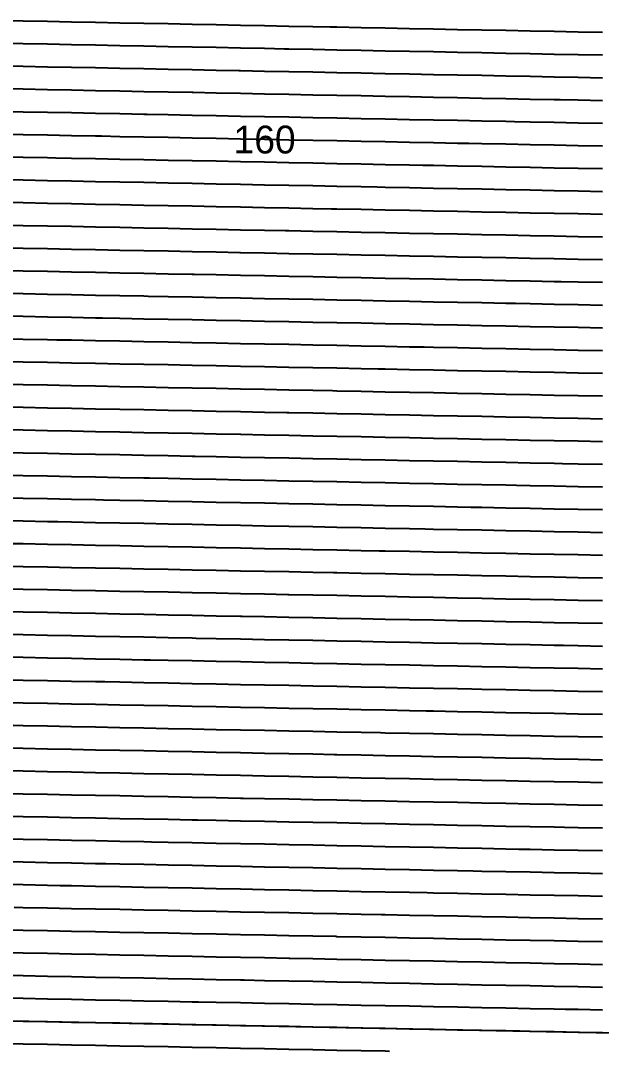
# Model space of a CAD drawing. Header units: metres. Extents: x 2416 to 4584, y 37 to 133.
# Drawn here: x 3981.2 to 4033.4, y 38.7 to 131.2 of the extents above; entities that cross this region are included whole.
import ezdxf
from ezdxf.enums import TextEntityAlignment as Align

# ---------------------------------------------------------------- set-up
doc = ezdxf.new("R2010")
doc.units = ezdxf.units.M
for name, color, linetype in [('Vs_100', 7, 'Continuous'), ('Vs_120', 7, 'Continuous'), ('Vs_140', 7, 'Continuous'), ('Vs_160', 7, 'Continuous'), ('Vs_180', 7, 'Continuous'), ('Vs_200', 7, 'Continuous'), ('Vs_220', 7, 'Continuous'), ('Vs_240', 7, 'Continuous'), ('Vs_260', 7, 'Continuous'), ('Vs_280', 7, 'Continuous'), ('Vs_300', 7, 'Continuous'), ('Vs_320', 7, 'Continuous'), ('Vs_340', 7, 'Continuous'), ('Vs_360', 7, 'Continuous'), ('Vs_380', 7, 'Continuous'), ('Vs_400', 7, 'Continuous'), ('Vs_420', 7, 'Continuous'), ('Vs_440', 7, 'Continuous'), ('Vs_460', 7, 'Continuous'), ('Vs_480', 7, 'Continuous'), ('Vs_500', 7, 'Continuous'), ('Vs_520', 7, 'Continuous'), ('Vs_540', 7, 'Continuous'), ('Vs_560', 7, 'Continuous'), ('Vs_580', 7, 'Continuous'), ('Vs_60', 7, 'Continuous'), ('Vs_600', 7, 'Continuous'), ('Vs_620', 7, 'Continuous'), ('Vs_640', 7, 'Continuous'), ('Vs_660', 7, 'Continuous'), ('Vs_680', 7, 'Continuous'), ('Vs_700', 7, 'Continuous'), ('Vs_720', 7, 'Continuous'), ('Vs_740', 7, 'Continuous'), ('Vs_760', 7, 'Continuous'), ('Vs_780', 7, 'Continuous'), ('Vs_80', 7, 'Continuous'), ('Vs_800', 7, 'Continuous'), ('Vs_820', 7, 'Continuous'), ('Vs_840', 7, 'Continuous'), ('Vs_860', 7, 'Continuous'), ('Vs_880', 7, 'Continuous'), ('Vs_900', 7, 'Continuous'), ('Vs_920', 7, 'Continuous'), ('Vs_940', 7, 'Continuous'), ('Vs_960', 7, 'Continuous')]:
    doc.layers.add(name, color=color, linetype=linetype)

msp = doc.modelspace()

# ---------------------------------------------------------------- linework, layer by layer
at = {"layer": 'Vs_100'}
msp.add_lwpolyline([(4033.511, 126.077), (4031.343, 126.12), (4029.175, 126.163), (4027.007, 126.205), (4024.838, 126.248), (4022.67, 126.291), (4020.502, 126.334), (4018.334, 126.377), (4016.166, 126.42), (4013.998, 126.463), (4011.83, 126.506), (4009.662, 126.549), (4007.494, 126.592), (4005.326, 126.635), (4003.158, 126.678), (4000.99, 126.721), (4000.838, 126.724), (3998.822, 126.764), (3996.654, 126.806), (3994.485, 126.849), (3992.317, 126.892), (3990.149, 126.935), (3987.981, 126.978), (3985.813, 127.021), (3983.645, 127.064), (3981.477, 127.107), (3979.309, 127.15)], dxfattribs=at)
at = {"layer": 'Vs_120'}
msp.add_lwpolyline([(4033.511, 124.035), (4031.343, 124.078), (4029.719, 124.111), (4029.175, 124.121), (4027.007, 124.164), (4024.838, 124.207), (4022.67, 124.25), (4020.502, 124.293), (4018.334, 124.336), (4016.166, 124.379), (4013.998, 124.422), (4011.83, 124.465), (4009.662, 124.508), (4007.494, 124.551), (4005.326, 124.594), (4003.158, 124.636), (4000.99, 124.679), (3998.822, 124.722), (3996.726, 124.764), (3996.654, 124.765), (3994.485, 124.808), (3992.317, 124.851), (3990.149, 124.894), (3987.981, 124.937), (3985.813, 124.98), (3983.645, 125.023), (3981.477, 125.066), (3979.309, 125.109)], dxfattribs=at)
at = {"layer": 'Vs_140'}
msp.add_lwpolyline([(4033.511, 121.994), (4031.343, 122.037), (4029.175, 122.08), (4027.007, 122.123), (4025.607, 122.151), (4024.838, 122.166), (4022.67, 122.209), (4020.502, 122.252), (4018.334, 122.295), (4016.166, 122.338), (4013.998, 122.381), (4011.83, 122.424), (4009.662, 122.466), (4007.494, 122.509), (4005.326, 122.552), (4003.158, 122.595), (4000.99, 122.638), (3998.822, 122.681), (3996.654, 122.724), (3994.485, 122.767), (3992.614, 122.804), (3992.317, 122.81), (3990.149, 122.853), (3987.981, 122.896), (3985.813, 122.939), (3983.645, 122.982), (3981.477, 123.025), (3979.309, 123.067)], dxfattribs=at)
at = {"layer": 'Vs_160'}
msp.add_lwpolyline([(4033.511, 119.953), (4031.343, 119.996), (4029.175, 120.039), (4027.007, 120.082), (4024.838, 120.125), (4022.67, 120.168), (4021.495, 120.191), (4020.502, 120.211), (4018.334, 120.254), (4016.166, 120.296), (4013.998, 120.339), (4011.83, 120.382), (4009.662, 120.425), (4007.494, 120.468), (4005.326, 120.511), (4003.158, 120.554), (4000.99, 120.597), (3998.822, 120.64), (3996.654, 120.683), (3994.485, 120.726), (3992.317, 120.769), (3990.149, 120.812), (3988.502, 120.844), (3987.981, 120.855), (3985.813, 120.897), (3983.645, 120.94), (3981.477, 120.983), (3979.309, 121.026)], dxfattribs=at)
at = {"layer": 'Vs_180'}
msp.add_lwpolyline([(4033.511, 117.912), (4031.343, 117.955), (4029.175, 117.998), (4027.007, 118.041), (4024.838, 118.084), (4022.67, 118.126), (4020.502, 118.169), (4018.334, 118.212), (4017.383, 118.231), (4016.166, 118.255), (4013.998, 118.298), (4011.83, 118.341), (4009.662, 118.384), (4007.494, 118.427), (4005.326, 118.47), (4003.158, 118.513), (4000.99, 118.556), (3998.822, 118.599), (3996.654, 118.642), (3994.485, 118.685), (3992.317, 118.727), (3990.149, 118.77), (3987.981, 118.813), (3985.813, 118.856), (3984.39, 118.884), (3983.645, 118.899), (3981.477, 118.942), (3979.309, 118.985)], dxfattribs=at)
at = {"layer": 'Vs_200'}
msp.add_lwpolyline([(4033.511, 115.871), (4031.343, 115.914), (4029.175, 115.956), (4027.007, 115.999), (4024.838, 116.042), (4022.67, 116.085), (4020.502, 116.128), (4018.334, 116.171), (4016.166, 116.214), (4013.998, 116.257), (4013.271, 116.271), (4011.83, 116.3), (4009.662, 116.343), (4007.494, 116.386), (4005.326, 116.429), (4003.158, 116.472), (4000.99, 116.515), (3998.822, 116.557), (3996.654, 116.6), (3994.485, 116.643), (3992.317, 116.686), (3990.149, 116.729), (3987.981, 116.772), (3985.813, 116.815), (3983.645, 116.858), (3981.477, 116.901), (3980.278, 116.925)], dxfattribs=at)
at = {"layer": 'Vs_220'}
msp.add_lwpolyline([(4033.511, 113.829), (4031.343, 113.872), (4029.175, 113.915), (4027.007, 113.958), (4024.838, 114.001), (4022.67, 114.044), (4020.502, 114.087), (4018.334, 114.13), (4016.166, 114.173), (4013.998, 114.216), (4011.83, 114.259), (4009.662, 114.302), (4009.159, 114.312), (4007.494, 114.345), (4005.326, 114.387), (4003.158, 114.43), (4000.99, 114.473), (3998.822, 114.516), (3996.654, 114.559), (3994.485, 114.602), (3992.317, 114.645), (3990.149, 114.688), (3987.981, 114.731), (3985.813, 114.774), (3983.645, 114.817), (3981.477, 114.86), (3979.309, 114.903)], dxfattribs=at)
at = {"layer": 'Vs_240'}
msp.add_lwpolyline([(4033.511, 111.788), (4031.343, 111.831), (4029.175, 111.874), (4027.007, 111.917), (4024.838, 111.96), (4022.67, 112.003), (4020.502, 112.046), (4018.334, 112.089), (4016.166, 112.132), (4013.998, 112.175), (4011.83, 112.217), (4009.662, 112.26), (4007.494, 112.303), (4005.326, 112.346), (4005.047, 112.352), (4003.158, 112.389), (4000.99, 112.432), (3998.822, 112.475), (3996.654, 112.518), (3994.485, 112.561), (3992.317, 112.604), (3990.149, 112.647), (3987.981, 112.69), (3985.813, 112.733), (3983.645, 112.776), (3981.477, 112.818), (3979.309, 112.861)], dxfattribs=at)
at = {"layer": 'Vs_260'}
msp.add_lwpolyline([(4033.511, 109.747), (4031.343, 109.79), (4029.175, 109.833), (4027.007, 109.876), (4024.838, 109.919), (4022.67, 109.962), (4020.502, 110.005), (4018.334, 110.047), (4016.166, 110.09), (4013.998, 110.133), (4011.83, 110.176), (4009.662, 110.219), (4007.494, 110.262), (4005.326, 110.305), (4003.158, 110.348), (4000.99, 110.391), (4000.935, 110.392), (3998.822, 110.434), (3996.654, 110.477), (3994.485, 110.52), (3992.317, 110.563), (3990.149, 110.606), (3987.981, 110.648), (3985.813, 110.691), (3983.645, 110.734), (3981.477, 110.777), (3979.309, 110.82)], dxfattribs=at)
at = {"layer": 'Vs_280'}
msp.add_lwpolyline([(4033.511, 107.706), (4031.343, 107.749), (4029.816, 107.779), (4029.175, 107.792), (4027.007, 107.835), (4024.838, 107.877), (4022.67, 107.92), (4020.502, 107.963), (4018.334, 108.006), (4016.166, 108.049), (4013.998, 108.092), (4011.83, 108.135), (4009.662, 108.178), (4007.494, 108.221), (4005.326, 108.264), (4003.158, 108.307), (4000.99, 108.35), (3998.822, 108.393), (3996.824, 108.432), (3996.654, 108.436), (3994.485, 108.478), (3992.317, 108.521), (3990.149, 108.564), (3987.981, 108.607), (3985.813, 108.65), (3983.645, 108.693), (3981.477, 108.736), (3979.309, 108.779)], dxfattribs=at)
at = {"layer": 'Vs_300'}
msp.add_lwpolyline([(4033.511, 105.665), (4031.343, 105.707), (4029.175, 105.75), (4027.007, 105.793), (4025.704, 105.819), (4024.838, 105.836), (4022.67, 105.879), (4020.502, 105.922), (4018.334, 105.965), (4016.166, 106.008), (4013.998, 106.051), (4011.83, 106.094), (4009.662, 106.137), (4007.494, 106.18), (4005.326, 106.223), (4003.158, 106.266), (4000.99, 106.308), (3998.822, 106.351), (3996.654, 106.394), (3994.485, 106.437), (3992.712, 106.472), (3992.317, 106.48), (3990.149, 106.523), (3987.981, 106.566), (3985.813, 106.609), (3983.645, 106.652), (3981.477, 106.695), (3979.309, 106.738)], dxfattribs=at)
at = {"layer": 'Vs_320'}
msp.add_lwpolyline([(4033.511, 103.623), (4031.343, 103.666), (4029.175, 103.709), (4027.007, 103.752), (4024.838, 103.795), (4022.67, 103.838), (4021.593, 103.859), (4020.502, 103.881), (4018.334, 103.924), (4016.166, 103.967), (4013.998, 104.01), (4011.83, 104.053), (4009.662, 104.096), (4007.494, 104.138), (4005.326, 104.181), (4003.158, 104.224), (4000.99, 104.267), (3998.822, 104.31), (3996.654, 104.353), (3994.485, 104.396), (3992.317, 104.439), (3990.149, 104.482), (3988.6, 104.513), (3987.981, 104.525), (3985.813, 104.568), (3983.645, 104.611), (3981.477, 104.654), (3979.309, 104.697)], dxfattribs=at)
at = {"layer": 'Vs_340'}
msp.add_lwpolyline([(4033.511, 101.582), (4031.343, 101.625), (4029.175, 101.668), (4027.007, 101.711), (4024.838, 101.754), (4022.67, 101.797), (4020.502, 101.84), (4018.334, 101.883), (4017.481, 101.899), (4016.166, 101.926), (4013.998, 101.968), (4011.83, 102.011), (4009.662, 102.054), (4007.494, 102.097), (4005.326, 102.14), (4003.158, 102.183), (4000.99, 102.226), (3998.822, 102.269), (3996.654, 102.312), (3994.485, 102.355), (3992.317, 102.398), (3990.149, 102.441), (3987.981, 102.484), (3985.813, 102.527), (3984.488, 102.553), (3983.645, 102.569), (3981.477, 102.612), (3979.309, 102.655)], dxfattribs=at)
at = {"layer": 'Vs_360'}
msp.add_lwpolyline([(4033.511, 99.541), (4031.343, 99.584), (4029.175, 99.627), (4027.007, 99.67), (4024.838, 99.713), (4022.67, 99.756), (4020.502, 99.798), (4018.334, 99.841), (4016.166, 99.884), (4013.998, 99.927), (4013.369, 99.94), (4011.83, 99.97), (4009.662, 100.013), (4007.494, 100.056), (4005.326, 100.099), (4003.158, 100.142), (4000.99, 100.185), (3998.822, 100.228), (3996.654, 100.271), (3994.485, 100.314), (3992.317, 100.357), (3990.149, 100.399), (3987.981, 100.442), (3985.813, 100.485), (3983.645, 100.528), (3981.477, 100.571), (3980.376, 100.593)], dxfattribs=at)
at = {"layer": 'Vs_380'}
msp.add_lwpolyline([(4033.511, 97.5), (4031.343, 97.543), (4029.175, 97.586), (4027.007, 97.628), (4024.838, 97.671), (4022.67, 97.714), (4020.502, 97.757), (4018.334, 97.8), (4016.166, 97.843), (4013.998, 97.886), (4011.83, 97.929), (4009.662, 97.972), (4009.257, 97.98), (4007.494, 98.015), (4005.326, 98.058), (4003.158, 98.101), (4000.99, 98.144), (3998.822, 98.187), (3996.654, 98.229), (3994.485, 98.272), (3992.317, 98.315), (3990.149, 98.358), (3987.981, 98.401), (3985.813, 98.444), (3983.645, 98.487), (3981.477, 98.53), (3979.309, 98.573)], dxfattribs=at)
at = {"layer": 'Vs_400'}
msp.add_lwpolyline([(4033.511, 95.458), (4031.343, 95.501), (4029.175, 95.544), (4027.007, 95.587), (4024.838, 95.63), (4022.67, 95.673), (4020.502, 95.716), (4018.334, 95.759), (4016.166, 95.802), (4013.998, 95.845), (4011.83, 95.888), (4009.662, 95.931), (4007.494, 95.974), (4005.326, 96.017), (4005.145, 96.02), (4003.158, 96.059), (4000.99, 96.102), (3998.822, 96.145), (3996.654, 96.188), (3994.485, 96.231), (3992.317, 96.274), (3990.149, 96.317), (3987.981, 96.36), (3985.813, 96.403), (3983.645, 96.446), (3981.477, 96.489), (3979.309, 96.532)], dxfattribs=at)
at = {"layer": 'Vs_420'}
msp.add_lwpolyline([(4033.511, 93.417), (4031.343, 93.46), (4029.175, 93.503), (4027.007, 93.546), (4024.838, 93.589), (4022.67, 93.632), (4020.502, 93.675), (4018.334, 93.718), (4016.166, 93.761), (4013.998, 93.804), (4011.83, 93.847), (4009.662, 93.889), (4007.494, 93.932), (4005.326, 93.975), (4003.158, 94.018), (4001.033, 94.06), (4000.99, 94.061), (3998.822, 94.104), (3996.654, 94.147), (3994.485, 94.19), (3992.317, 94.233), (3990.149, 94.276), (3987.981, 94.319), (3985.813, 94.362), (3983.645, 94.405), (3981.477, 94.448), (3979.309, 94.49)], dxfattribs=at)
at = {"layer": 'Vs_440'}
msp.add_lwpolyline([(4033.511, 91.376), (4031.343, 91.419), (4029.914, 91.447), (4029.175, 91.462), (4027.007, 91.505), (4024.838, 91.548), (4022.67, 91.591), (4020.502, 91.634), (4018.334, 91.677), (4016.166, 91.719), (4013.998, 91.762), (4011.83, 91.805), (4009.662, 91.848), (4007.494, 91.891), (4005.326, 91.934), (4003.158, 91.977), (4000.99, 92.02), (3998.822, 92.063), (3996.921, 92.101), (3996.654, 92.106), (3994.485, 92.149), (3992.317, 92.192), (3990.149, 92.235), (3987.981, 92.278), (3985.813, 92.32), (3983.645, 92.363), (3981.477, 92.406), (3979.309, 92.449)], dxfattribs=at)
at = {"layer": 'Vs_460'}
msp.add_lwpolyline([(4033.511, 89.335), (4031.343, 89.378), (4029.175, 89.421), (4027.007, 89.464), (4025.802, 89.487), (4024.838, 89.507), (4022.67, 89.549), (4020.502, 89.592), (4018.334, 89.635), (4016.166, 89.678), (4013.998, 89.721), (4011.83, 89.764), (4009.662, 89.807), (4007.494, 89.85), (4005.326, 89.893), (4003.158, 89.936), (4000.99, 89.979), (3998.822, 90.022), (3996.654, 90.065), (3994.485, 90.108), (3992.809, 90.141), (3992.317, 90.15), (3990.149, 90.193), (3987.981, 90.236), (3985.813, 90.279), (3983.645, 90.322), (3981.477, 90.365), (3979.309, 90.408)], dxfattribs=at)
at = {"layer": 'Vs_480'}
msp.add_lwpolyline([(4033.511, 87.294), (4031.343, 87.337), (4029.175, 87.379), (4027.007, 87.422), (4024.838, 87.465), (4022.67, 87.508), (4021.69, 87.528), (4020.502, 87.551), (4018.334, 87.594), (4016.166, 87.637), (4013.998, 87.68), (4011.83, 87.723), (4009.662, 87.766), (4007.494, 87.809), (4005.326, 87.852), (4003.158, 87.895), (4000.99, 87.938), (3998.822, 87.98), (3996.654, 88.023), (3994.485, 88.066), (3992.317, 88.109), (3990.149, 88.152), (3988.697, 88.181), (3987.981, 88.195), (3985.813, 88.238), (3983.645, 88.281), (3981.477, 88.324), (3979.309, 88.367)], dxfattribs=at)
at = {"layer": 'Vs_500'}
msp.add_lwpolyline([(4033.511, 85.252), (4031.343, 85.295), (4029.175, 85.338), (4027.007, 85.381), (4024.838, 85.424), (4022.67, 85.467), (4020.502, 85.51), (4018.334, 85.553), (4017.578, 85.568), (4016.166, 85.596), (4013.998, 85.639), (4011.83, 85.682), (4009.662, 85.725), (4007.494, 85.768), (4005.326, 85.81), (4003.158, 85.853), (4000.99, 85.896), (3998.822, 85.939), (3996.654, 85.982), (3994.485, 86.025), (3992.317, 86.068), (3990.149, 86.111), (3987.981, 86.154), (3985.813, 86.197), (3984.585, 86.221), (3983.645, 86.24), (3981.477, 86.283), (3979.309, 86.326)], dxfattribs=at)
at = {"layer": 'Vs_520'}
msp.add_lwpolyline([(4033.511, 83.211), (4031.343, 83.254), (4029.175, 83.297), (4027.007, 83.34), (4024.838, 83.383), (4022.67, 83.426), (4020.502, 83.469), (4018.334, 83.512), (4016.166, 83.555), (4013.998, 83.598), (4013.466, 83.608), (4011.83, 83.64), (4009.662, 83.683), (4007.494, 83.726), (4005.326, 83.769), (4003.158, 83.812), (4000.99, 83.855), (3998.822, 83.898), (3996.654, 83.941), (3994.485, 83.984), (3992.317, 84.027), (3990.149, 84.07), (3987.981, 84.113), (3985.813, 84.156), (3983.645, 84.199), (3981.477, 84.241), (3980.474, 84.261)], dxfattribs=at)
at = {"layer": 'Vs_540'}
msp.add_lwpolyline([(4033.511, 81.17), (4031.343, 81.213), (4029.175, 81.256), (4027.007, 81.299), (4024.838, 81.342), (4022.67, 81.385), (4020.502, 81.428), (4018.334, 81.47), (4016.166, 81.513), (4013.998, 81.556), (4011.83, 81.599), (4009.662, 81.642), (4009.355, 81.648), (4007.494, 81.685), (4005.326, 81.728), (4003.158, 81.771), (4000.99, 81.814), (3998.822, 81.857), (3996.654, 81.9), (3994.485, 81.943), (3992.317, 81.986), (3990.149, 82.029), (3987.981, 82.071), (3985.813, 82.114), (3983.645, 82.157), (3981.477, 82.2), (3979.309, 82.243)], dxfattribs=at)
at = {"layer": 'Vs_560'}
msp.add_lwpolyline([(4033.511, 79.129), (4031.343, 79.172), (4029.175, 79.215), (4027.007, 79.258), (4024.838, 79.3), (4022.67, 79.343), (4020.502, 79.386), (4018.334, 79.429), (4016.166, 79.472), (4013.998, 79.515), (4011.83, 79.558), (4009.662, 79.601), (4007.494, 79.644), (4005.326, 79.687), (4005.243, 79.688), (4003.158, 79.73), (4000.99, 79.773), (3998.822, 79.816), (3996.654, 79.859), (3994.485, 79.901), (3992.317, 79.944), (3990.149, 79.987), (3987.981, 80.03), (3985.813, 80.073), (3983.645, 80.116), (3981.477, 80.159), (3979.309, 80.202)], dxfattribs=at)
at = {"layer": 'Vs_580'}
msp.add_lwpolyline([(4033.511, 77.088), (4031.343, 77.13), (4029.175, 77.173), (4027.007, 77.216), (4024.838, 77.259), (4022.67, 77.302), (4020.502, 77.345), (4018.334, 77.388), (4016.166, 77.431), (4013.998, 77.474), (4011.83, 77.517), (4009.662, 77.56), (4007.494, 77.603), (4005.326, 77.646), (4003.158, 77.689), (4001.131, 77.729), (4000.99, 77.731), (3998.822, 77.774), (3996.654, 77.817), (3994.485, 77.86), (3992.317, 77.903), (3990.149, 77.946), (3987.981, 77.989), (3985.813, 78.032), (3983.645, 78.075), (3981.477, 78.118), (3979.309, 78.161)], dxfattribs=at)
at = {"layer": 'Vs_60'}
msp.add_lwpolyline([(4033.511, 130.159), (4031.343, 130.202), (4029.175, 130.245), (4027.007, 130.288), (4024.838, 130.331), (4022.67, 130.374), (4020.502, 130.417), (4018.334, 130.46), (4016.166, 130.503), (4013.998, 130.545), (4011.83, 130.588), (4009.662, 130.631), (4009.062, 130.643), (4007.494, 130.674), (4005.326, 130.717), (4003.158, 130.76), (4000.99, 130.803), (3998.822, 130.846), (3996.654, 130.889), (3994.485, 130.932), (3992.317, 130.975), (3990.149, 131.018), (3987.981, 131.061), (3985.813, 131.104), (3983.645, 131.146), (3981.477, 131.189), (3979.309, 131.232)], dxfattribs=at)
at = {"layer": 'Vs_600'}
msp.add_lwpolyline([(4033.511, 75.046), (4031.343, 75.089), (4030.012, 75.116), (4029.175, 75.132), (4027.007, 75.175), (4024.838, 75.218), (4022.67, 75.261), (4020.502, 75.304), (4018.334, 75.347), (4016.166, 75.39), (4013.998, 75.433), (4011.83, 75.476), (4009.662, 75.519), (4007.494, 75.561), (4005.326, 75.604), (4003.158, 75.647), (4000.99, 75.69), (3998.822, 75.733), (3997.019, 75.769), (3996.654, 75.776), (3994.485, 75.819), (3992.317, 75.862), (3990.149, 75.905), (3987.981, 75.948), (3985.813, 75.991), (3983.645, 76.034), (3981.477, 76.077), (3979.309, 76.12)], dxfattribs=at)
at = {"layer": 'Vs_620'}
msp.add_lwpolyline([(4033.511, 73.005), (4031.343, 73.048), (4029.175, 73.091), (4027.007, 73.134), (4025.9, 73.156), (4024.838, 73.177), (4022.67, 73.22), (4020.502, 73.263), (4018.334, 73.306), (4016.166, 73.349), (4013.998, 73.391), (4011.83, 73.434), (4009.662, 73.477), (4007.494, 73.52), (4005.326, 73.563), (4003.158, 73.606), (4000.99, 73.649), (3998.822, 73.692), (3996.654, 73.735), (3994.485, 73.778), (3992.907, 73.809), (3992.317, 73.821), (3990.149, 73.864), (3987.981, 73.907), (3985.813, 73.95), (3983.645, 73.992), (3981.477, 74.035), (3979.309, 74.078)], dxfattribs=at)
at = {"layer": 'Vs_640'}
msp.add_lwpolyline([(4033.511, 70.964), (4031.343, 71.007), (4029.175, 71.05), (4027.007, 71.093), (4024.838, 71.136), (4022.67, 71.179), (4021.788, 71.196), (4020.502, 71.221), (4018.334, 71.264), (4016.166, 71.307), (4013.998, 71.35), (4011.83, 71.393), (4009.662, 71.436), (4007.494, 71.479), (4005.326, 71.522), (4003.158, 71.565), (4000.99, 71.608), (3998.822, 71.651), (3996.654, 71.694), (3994.485, 71.737), (3992.317, 71.78), (3990.149, 71.822), (3988.795, 71.849), (3987.981, 71.865), (3985.813, 71.908), (3983.645, 71.951), (3981.477, 71.994), (3979.309, 72.037)], dxfattribs=at)
at = {"layer": 'Vs_660'}
msp.add_lwpolyline([(4033.511, 68.923), (4031.343, 68.966), (4029.175, 69.009), (4027.007, 69.051), (4024.838, 69.094), (4022.67, 69.137), (4020.502, 69.18), (4018.334, 69.223), (4017.676, 69.236), (4016.166, 69.266), (4013.998, 69.309), (4011.83, 69.352), (4009.662, 69.395), (4007.494, 69.438), (4005.326, 69.481), (4003.158, 69.524), (4000.99, 69.567), (3998.822, 69.61), (3996.654, 69.652), (3994.485, 69.695), (3992.317, 69.738), (3990.149, 69.781), (3987.981, 69.824), (3985.813, 69.867), (3984.683, 69.889), (3983.645, 69.91), (3981.477, 69.953), (3979.309, 69.996)], dxfattribs=at)
at = {"layer": 'Vs_680'}
msp.add_lwpolyline([(4033.511, 66.881), (4031.343, 66.924), (4029.175, 66.967), (4027.007, 67.01), (4024.838, 67.053), (4022.67, 67.096), (4020.502, 67.139), (4018.334, 67.182), (4016.166, 67.225), (4013.998, 67.268), (4013.564, 67.276), (4011.83, 67.311), (4009.662, 67.354), (4007.494, 67.397), (4005.326, 67.44), (4003.158, 67.482), (4000.99, 67.525), (3998.822, 67.568), (3996.654, 67.611), (3994.485, 67.654), (3992.317, 67.697), (3990.149, 67.74), (3987.981, 67.783), (3985.813, 67.826), (3983.645, 67.869), (3981.477, 67.912), (3980.571, 67.93)], dxfattribs=at)
at = {"layer": 'Vs_700'}
msp.add_lwpolyline([(4033.511, 64.84), (4031.343, 64.883), (4029.175, 64.926), (4027.007, 64.969), (4024.838, 65.012), (4022.67, 65.055), (4020.502, 65.098), (4018.334, 65.141), (4016.166, 65.184), (4013.998, 65.227), (4011.83, 65.27), (4009.662, 65.312), (4009.452, 65.317), (4007.494, 65.355), (4005.326, 65.398), (4003.158, 65.441), (4000.99, 65.484), (3998.822, 65.527), (3996.654, 65.57), (3994.485, 65.613), (3992.317, 65.656), (3990.149, 65.699), (3987.981, 65.742), (3985.813, 65.785), (3983.645, 65.828), (3981.477, 65.87), (3979.309, 65.913)], dxfattribs=at)
at = {"layer": 'Vs_720'}
msp.add_lwpolyline([(4033.511, 62.799), (4031.343, 62.842), (4029.175, 62.885), (4027.007, 62.928), (4024.838, 62.971), (4022.67, 63.014), (4020.502, 63.057), (4018.334, 63.099), (4016.166, 63.142), (4013.998, 63.185), (4011.83, 63.228), (4009.662, 63.271), (4007.494, 63.314), (4005.34, 63.357), (4005.326, 63.357), (4003.158, 63.4), (4000.99, 63.443), (3998.822, 63.486), (3996.654, 63.529), (3994.485, 63.572), (3992.317, 63.615), (3990.149, 63.658), (3987.981, 63.7), (3985.813, 63.743), (3983.645, 63.786), (3981.477, 63.829), (3979.309, 63.872)], dxfattribs=at)
at = {"layer": 'Vs_740'}
msp.add_lwpolyline([(4033.511, 60.758), (4031.343, 60.801), (4029.175, 60.844), (4027.007, 60.887), (4024.838, 60.929), (4022.67, 60.972), (4020.502, 61.015), (4018.334, 61.058), (4016.166, 61.101), (4013.998, 61.144), (4011.83, 61.187), (4009.662, 61.23), (4007.494, 61.273), (4005.326, 61.316), (4003.158, 61.359), (4001.228, 61.397), (4000.99, 61.402), (3998.822, 61.445), (3996.654, 61.488), (3994.485, 61.53), (3992.317, 61.573), (3990.149, 61.616), (3987.981, 61.659), (3985.813, 61.702), (3983.645, 61.745), (3981.477, 61.788), (3979.309, 61.831)], dxfattribs=at)
at = {"layer": 'Vs_760'}
msp.add_lwpolyline([(4033.511, 58.717), (4031.343, 58.759), (4030.109, 58.784), (4029.175, 58.802), (4027.007, 58.845), (4024.838, 58.888), (4022.67, 58.931), (4020.502, 58.974), (4018.334, 59.017), (4016.166, 59.06), (4013.998, 59.103), (4011.83, 59.146), (4009.662, 59.189), (4007.494, 59.232), (4005.326, 59.275), (4003.158, 59.318), (4000.99, 59.36), (3998.822, 59.403), (3997.116, 59.437), (3996.654, 59.446), (3994.485, 59.489), (3992.317, 59.532), (3990.149, 59.575), (3987.981, 59.618), (3985.813, 59.661), (3983.645, 59.704), (3981.477, 59.747), (3979.309, 59.79)], dxfattribs=at)
at = {"layer": 'Vs_780'}
msp.add_lwpolyline([(4033.511, 56.675), (4031.343, 56.718), (4029.175, 56.761), (4027.007, 56.804), (4025.997, 56.824), (4024.838, 56.847), (4022.67, 56.89), (4020.502, 56.933), (4018.334, 56.976), (4016.166, 57.019), (4013.998, 57.062), (4011.83, 57.105), (4009.662, 57.148), (4007.494, 57.19), (4005.326, 57.233), (4003.158, 57.276), (4000.99, 57.319), (3998.822, 57.362), (3996.654, 57.405), (3994.485, 57.448), (3993.005, 57.477), (3992.317, 57.491), (3990.149, 57.534), (3987.981, 57.577), (3985.813, 57.62), (3983.645, 57.663), (3981.477, 57.706), (3979.309, 57.749)], dxfattribs=at)
at = {"layer": 'Vs_80'}
msp.add_lwpolyline([(4033.511, 128.118), (4031.343, 128.161), (4029.175, 128.204), (4027.007, 128.247), (4024.838, 128.29), (4022.67, 128.333), (4020.502, 128.375), (4018.334, 128.418), (4016.166, 128.461), (4013.998, 128.504), (4011.83, 128.547), (4009.662, 128.59), (4007.494, 128.633), (4005.326, 128.676), (4004.95, 128.683), (4003.158, 128.719), (4000.99, 128.762), (3998.822, 128.805), (3996.654, 128.848), (3994.485, 128.891), (3992.317, 128.934), (3990.149, 128.976), (3987.981, 129.019), (3985.813, 129.062), (3983.645, 129.105), (3981.477, 129.148), (3979.309, 129.191)], dxfattribs=at)
at = {"layer": 'Vs_800'}
msp.add_lwpolyline([(4033.511, 54.634), (4031.343, 54.677), (4029.175, 54.72), (4027.007, 54.763), (4024.838, 54.806), (4022.67, 54.849), (4021.885, 54.864), (4020.502, 54.892), (4018.334, 54.935), (4016.166, 54.978), (4013.998, 55.02), (4011.83, 55.063), (4009.662, 55.106), (4007.494, 55.149), (4005.326, 55.192), (4003.158, 55.235), (4000.99, 55.278), (3998.822, 55.321), (3996.654, 55.364), (3994.485, 55.407), (3992.317, 55.45), (3990.149, 55.493), (3988.893, 55.518), (3987.981, 55.536), (3985.813, 55.579), (3983.645, 55.621), (3981.477, 55.664), (3979.309, 55.707)], dxfattribs=at)
at = {"layer": 'Vs_820'}
msp.add_lwpolyline([(4033.511, 52.593), (4031.343, 52.636), (4029.175, 52.679), (4027.007, 52.722), (4024.838, 52.765), (4022.67, 52.808), (4020.502, 52.85), (4018.334, 52.893), (4017.774, 52.905), (4016.166, 52.936), (4013.998, 52.979), (4011.83, 53.022), (4009.662, 53.065), (4007.494, 53.108), (4005.326, 53.151), (4003.158, 53.194), (4000.99, 53.237), (3998.822, 53.28), (3996.654, 53.323), (3994.485, 53.366), (3992.317, 53.409), (3990.149, 53.451), (3987.981, 53.494), (3985.813, 53.537), (3984.781, 53.558), (3983.645, 53.58), (3981.477, 53.623), (3979.309, 53.666)], dxfattribs=at)
at = {"layer": 'Vs_840'}
msp.add_lwpolyline([(4033.511, 50.552), (4031.343, 50.595), (4029.175, 50.638), (4027.007, 50.68), (4024.838, 50.723), (4022.67, 50.766), (4020.502, 50.809), (4018.334, 50.852), (4016.166, 50.895), (4013.998, 50.938), (4013.662, 50.945), (4011.83, 50.981), (4009.662, 51.024), (4007.494, 51.067), (4005.326, 51.11), (4003.158, 51.153), (4000.99, 51.196), (3998.822, 51.239), (3996.654, 51.281), (3994.485, 51.324), (3992.317, 51.367), (3990.149, 51.41), (3987.981, 51.453), (3985.813, 51.496), (3983.645, 51.539), (3981.477, 51.582), (3980.669, 51.598)], dxfattribs=at)
at = {"layer": 'Vs_860'}
msp.add_lwpolyline([(4033.511, 48.51), (4031.343, 48.553), (4029.175, 48.596), (4027.007, 48.639), (4024.838, 48.682), (4022.67, 48.725), (4020.502, 48.768), (4018.334, 48.811), (4016.166, 48.854), (4013.998, 48.897), (4011.83, 48.94), (4009.662, 48.983), (4009.55, 48.985), (4007.494, 49.026), (4005.326, 49.069), (4003.158, 49.111), (4000.99, 49.154), (3998.822, 49.197), (3996.654, 49.24), (3994.485, 49.283), (3992.317, 49.326), (3990.149, 49.369), (3987.981, 49.412), (3985.813, 49.455), (3983.645, 49.498), (3981.477, 49.541), (3979.309, 49.584)], dxfattribs=at)
at = {"layer": 'Vs_880'}
msp.add_lwpolyline([(4033.511, 46.469), (4031.343, 46.512), (4029.175, 46.555), (4027.007, 46.598), (4024.838, 46.641), (4022.67, 46.684), (4020.502, 46.727), (4018.334, 46.77), (4016.166, 46.813), (4013.998, 46.856), (4011.83, 46.899), (4009.662, 46.941), (4007.494, 46.984), (4005.438, 47.025), (4005.326, 47.027), (4003.158, 47.07), (4000.99, 47.113), (3998.822, 47.156), (3996.654, 47.199), (3994.485, 47.242), (3992.317, 47.285), (3990.149, 47.328), (3987.981, 47.371), (3985.813, 47.414), (3983.645, 47.457), (3981.477, 47.5), (3979.309, 47.542)], dxfattribs=at)
at = {"layer": 'Vs_900'}
msp.add_lwpolyline([(4033.511, 44.428), (4031.343, 44.471), (4029.175, 44.514), (4027.007, 44.557), (4024.838, 44.6), (4022.67, 44.643), (4020.502, 44.686), (4018.334, 44.729), (4016.166, 44.771), (4013.998, 44.814), (4011.83, 44.857), (4009.662, 44.9), (4007.494, 44.943), (4005.326, 44.986), (4003.158, 45.029), (4001.326, 45.065), (4000.99, 45.072), (3998.822, 45.115), (3996.654, 45.158), (3994.485, 45.201), (3992.317, 45.244), (3990.149, 45.287), (3987.981, 45.33), (3985.813, 45.372), (3983.645, 45.415), (3981.477, 45.458), (3979.309, 45.501)], dxfattribs=at)
at = {"layer": 'Vs_920'}
msp.add_lwpolyline([(4033.511, 42.387), (4031.343, 42.43), (4030.207, 42.452), (4029.175, 42.473), (4027.007, 42.516), (4024.838, 42.559), (4022.67, 42.601), (4020.502, 42.644), (4018.334, 42.687), (4016.166, 42.73), (4013.998, 42.773), (4011.83, 42.816), (4009.662, 42.859), (4007.494, 42.902), (4005.326, 42.945), (4003.158, 42.988), (4000.99, 43.031), (3998.822, 43.074), (3997.214, 43.106), (3996.654, 43.117), (3994.485, 43.16), (3992.317, 43.202), (3990.149, 43.245), (3987.981, 43.288), (3985.813, 43.331), (3983.645, 43.374), (3981.477, 43.417), (3979.309, 43.46)], dxfattribs=at)
at = {"layer": 'Vs_940'}
for points in [[(3400.24, 53), (4118.403, 38.683)], [(4033.511, 40.346), (4031.343, 40.389), (4029.175, 40.431), (4027.007, 40.474), (4026.095, 40.492), (4024.838, 40.517), (4022.67, 40.56), (4020.502, 40.603), (4018.334, 40.646), (4016.166, 40.689), (4013.998, 40.732), (4011.83, 40.775), (4009.662, 40.818), (4007.494, 40.861), (4005.326, 40.904), (4003.158, 40.947), (4000.99, 40.99), (3998.822, 41.032), (3996.654, 41.075), (3994.485, 41.118), (3993.102, 41.146), (3992.317, 41.161), (3990.149, 41.204), (3987.981, 41.247), (3985.813, 41.29), (3983.645, 41.333), (3981.477, 41.376), (3979.309, 41.419)]]:
    msp.add_lwpolyline(points, dxfattribs=at)
at = {"layer": 'Vs_960'}
msp.add_lwpolyline([(4014.39, 38.683), (4013.998, 38.691), (4011.83, 38.734), (4009.662, 38.777), (4007.494, 38.82), (4005.326, 38.862), (4003.158, 38.905), (4000.99, 38.948), (3998.822, 38.991), (3996.654, 39.034), (3994.485, 39.077), (3992.317, 39.12), (3990.149, 39.163), (3988.99, 39.186), (3987.981, 39.206), (3985.813, 39.249), (3983.645, 39.292), (3981.477, 39.335), (3979.309, 39.378)], dxfattribs=at)

# ---------------------------------------------------------------- texts
at = {"layer": 'Vs_160'}
msp.add_text('160', height=2.5, dxfattribs=at).set_placement((4003.158, 120.554), align=Align.MIDDLE_CENTER)

doc.saveas('drawing.dxf')
